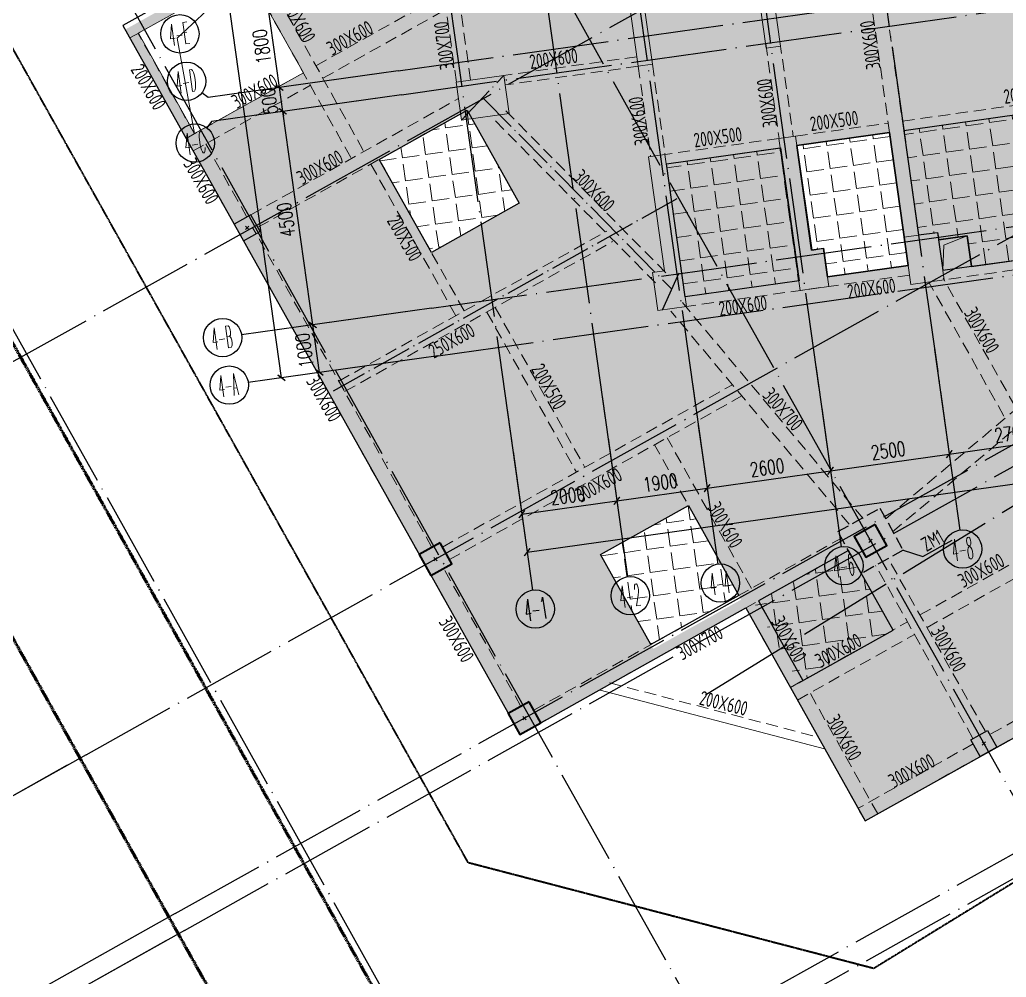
# Model space of a CAD drawing. Header units: millimetres. Extents: x 1089227 to 13101469, y 618865 to 10240562.
# Drawn here: x 2174173 to 2194745, y 4790405 to 4810379 of the extents above; entities that cross this region are included whole.
import ezdxf
from ezdxf.enums import TextEntityAlignment as Align

# ---------------------------------------------------------------- set-up
doc = ezdxf.new("R2010")
doc.units = ezdxf.units.MM
doc.header["$LTSCALE"] = 1000
doc.header["$PDMODE"] = 3
doc.header["$PDSIZE"] = 200
for name, pattern in [('A09-G-CTRL-用地红线+建筑退线_设计区$0$A02-G-MAIN-用地红线+退线_设计区$0$Redline1', [20, 10, -2, 2, -2, 2, -2]), ('A09-G-CTRL-用地红线+建筑退线_设计区$0$Controlline1', [12.8, 8, -1.6, 1.6, -1.6]), ('DASH', [0.35, 0.25, -0.1]), ('DOTE', [2.42, 2, -0.2, 0.02, -0.2]), ('GB_DASHDOT3', [1.0675, 0.84, -0.105, 0.0175, -0.105]), ('HIDDEN', [0.375, 0.25, -0.125])]:
    doc.linetypes.add(name, pattern=pattern)
doc.layers.get('0').update_dxf_attribs({"linetype": 'CONTINUOUS'})
doc.layers.get('Defpoints').update_dxf_attribs({"linetype": 'CONTINUOUS'})
for name, color, linetype, lineweight in [('A09-G-CTRL-用地红线+建筑退线_设计区$0$Z-REDL(用地红线)', 10, 'CONTINUOUS', 60), ('A09-G-CTRL-用地红线+建筑退线_设计区$0$Z-REDL-CTRL(建筑控制线)', 40, 'CONTINUOUS', 35), ('S-BEAM-DASH', 4, 'HIDDEN', 0), ('S-COLU', 30, 'CONTINUOUS', 0), ('S-HOLE', 11, 'CONTINUOUS', 0), ('S-SLAB-HATCH', 73, 'CONTINUOUS', 0), ('S-WALL', 31, 'CONTINUOUS', 0)]:
    doc.layers.add(name, color=color, linetype=linetype, lineweight=lineweight)
for name, color, linetype in [('AXIS', 3, 'CONTINUOUS'), ('AXIS_TEXT', 7, 'CONTINUOUS'), ('C-H', 8, 'CONTINUOUS'), ('DOTE', 1, 'DOTE'), ('S-BEAM-TEXT-DD', 7, 'CONTINUOUS'), ('S-COLU-BEAM', 240, 'CONTINUOUS'), ('S-GRID-DE', 11, 'GB_DASHDOT3'), ('THIN', 7, 'CONTINUOUS'), ('单形心', 4, 'CONTINUOUS'), ('辅助', 7, 'CONTINUOUS'), ('降板范围', 7, 'CONTINUOUS')]:
    doc.layers.add(name, color=color, linetype=linetype)
doc.styles.add('_TCH_AXIS', font='COMPLEX', dxfattribs={"bigfont": 'AllInOneBig.shx'})
doc.styles.add('_TCH_DIM_T3', font='SIMPLEX', dxfattribs={"width": 0.705882, "bigfont": 'AllInOneBig.shx'})
doc.styles.add('COMPLEX', font='COMPLEX', dxfattribs={"bigfont": 'AllInOneBig.shx'})
doc.styles.add('TSSD_Rein', font='tssdeng.shx', dxfattribs={"width": 0.7, "bigfont": 'hztxt.shx'})
doc.dimstyles.new('_TCH_ARCH&&150', dxfattribs={"dimtxt": 446.25, "dimasz": 150, "dimexe": 375, "dimexo": 450, "dimgap": 189.375, "dimtad": 1, "dimdec": 0, "dimzin": 0, "dimdsep": 46, "dimtxsty": '_TCH_DIM_T3', "dimblk": 'ARCHTICK', "dimcen": 0.09, "dimclrt": 7, "dimazin": 2, "dimtfac": 1, "dimtdec": 0, "dimtix": 1, "dimtmove": 2, "dimatfit": 3, "dimfxl": 0, "dimtolj": 1, "dimtzin": 0, "dimarcsym": 0})
doc.dimstyles.new('_TCH_ARCH-100', dxfattribs={"dimscale": 100, "dimtxt": 2.975, "dimasz": 1, "dimexe": 2.5, "dimexo": 3, "dimgap": 1, "dimtad": 1, "dimdec": 0, "dimzin": 0, "dimdsep": 46, "dimtxsty": '_TCH_DIM_T3', "dimblk": 'ARCHTICK', "dimcen": 0.09, "dimclrt": 7, "dimazin": 2, "dimtfac": 1, "dimtdec": 0, "dimtix": 1, "dimtmove": 2, "dimatfit": 3, "dimfxl": 0, "dimtolj": 1, "dimtzin": 0, "dimarcsym": 0})
pattern_1 = [(8.0000004, (-7272583.1, -5076572.44), (-68.04869, 484.191572), [355.6, -133.35]), (98.0000004, (-7272583.1, -5076572.44), (-484.191572, -68.04869), [355.6, -133.35])]
pattern_2 = [(8.0000004, (-7272583.1, -5076572.44), (-68.04869, 484.191572), [355.6, -133.35]), (98.0000004, (-7272583.1, -5076572.44), (-484.191572, -68.04869), [355.6, -133.35])]

# ---------------------------------------------------------------- blocks, each defined once
blk = doc.blocks.new('0323最综用地红线')
at = {"layer": 'A09-G-CTRL-用地红线+建筑退线_设计区$0$Z-REDL(用地红线)', "color": 1, "linetype": 'A09-G-CTRL-用地红线+建筑退线_设计区$0$A02-G-MAIN-用地红线+退线_设计区$0$Redline1', "ltscale": 0.0005}
for points in [[(8138696, 3502107), (8115930, 3542824), (8115518, 3543566), (8115083, 3544303), (8114192, 3545772), (8113134, 3547397), (8112184, 3548757), (8111024, 3550345), (8109764, 3551947), (8108980, 3552895), (8108279, 3553719), (8107449, 3554647), (8106876, 3555285), (8107102, 3555445), (8142901, 3580643), (8156927, 3591183), (8157094, 3591770), (8196348, 3620115), (8200699, 3623266), (8228263, 3643169)], [(8140691, 3504687), (8118551, 3544286), (8118121, 3545058), (8117658, 3545843), (8116732, 3547370), (8115621, 3549075), (8114626, 3550500), (8113415, 3552157), (8112100, 3553830), (8111334, 3554756), (8144666, 3578217), (8159537, 3589391), (8159695, 3589947), (8198106, 3617684), (8202457, 3620835), (8229924, 3640668)]]:
    blk.add_lwpolyline(points, dxfattribs=at)
at = {"layer": 'A09-G-CTRL-用地红线+建筑退线_设计区$0$Z-REDL-CTRL(建筑控制线)', "linetype": 'A09-G-CTRL-用地红线+建筑退线_设计区$0$Controlline1', "ltscale": 0.0005, "flags": 128}
blk.add_lwpolyline([(8299567, 3686108), (8326626, 3675265), (8336400, 3687495), (8338983, 3690878), (8341712, 3688883), (8341724, 3688834), (8348492, 3681996), (8336495, 3657264), (8335815, 3655857), (8334921, 3653765), (8334408, 3652495), (8333554, 3650188), (8332762, 3647815), (8332296, 3646270), (8331866, 3644682), (8331460, 3643007), (8331063, 3641145), (8330737, 3639422), (8330293, 3636480), (8330017, 3634043), (8329761, 3630317), (8329732, 3627942), (8329763, 3625708), (8329928, 3622644), (8330113, 3620704), (8330325, 3618642), (8330653, 3615645), (8331572, 3606971), (8333151, 3600656), (8334420, 3595620), (8335099, 3592902), (8332162, 3588340), (8329462, 3587873), (8325135, 3587049), (8322510, 3586515), (8319525, 3585891), (8317926, 3585544), (8316578, 3585249), (8315535, 3585011), (8313300, 3584499), (8310791, 3583894), (8309251, 3583537), (8305740, 3582637), (8303918, 3582156), (8302104, 3581668), (8299703, 3581012), (8297227, 3580315), (8295056, 3579682), (8292998, 3579074), (8290643, 3578358), (8288572, 3577710), (8287591, 3577398), (8286161, 3576940), (8284503, 3576401), (8282624, 3575767), (8281086, 3575247), (8278146, 3574222), (8273894, 3572680), (8272471, 3572149), (8271089, 3571640), (8267888, 3570407), (8264331, 3569000), (8260702, 3567515), (8258549, 3566609), (8254947, 3565066), (8252185, 3563832), (8250834, 3563232), (8249176, 3562470), (8247994, 3561930), (8245505, 3560754), (8242980, 3559544), (8239801, 3558013), (8237959, 3557076), (8235838, 3555996), (8233384, 3554698), (8228450, 3552051), (8226178, 3550787), (8222141, 3548504), (8215629, 3544667), (8213710, 3543497), (8193657, 3531175), (8180322, 3522990), (8166408, 3514440), (8156991, 3508658), (8151138, 3505062), (8142685, 3507267), (8121171, 3545747), (8120724, 3546549), (8120233, 3547383), (8119272, 3548967), (8118108, 3550752), (8117067, 3552244), (8115806, 3553970), (8115672, 3554140), (8146431, 3575790), (8162146, 3587599), (8162295, 3588125), (8199863, 3615253), (8204215, 3618404), (8231584, 3638167), (8260590, 3655826), (8295376, 3680010)], close=True, dxfattribs=at)
blk = doc.blocks.new('_AXISO')
blk.add_circle((0, 0), 0.5)
at = {"layer": 'AXIS_TEXT', "style": 'COMPLEX', "width": 1.041667}
blk.add_attdef('A', text='', height=0.56, dxfattribs=at).set_placement((-0.25, -0.28), (0.25, -0.28), align=Align.FIT)
blk = doc.blocks.new('_ArchTick')
at = {"color": 0, "linetype": 'ByBlock', "const_width": 0.3}
blk.add_lwpolyline([(-0.71, -0.71), (0.71, 0.71)], dxfattribs=at)
blk = doc.blocks.new('*D28')
at = {"layer": 'AXIS', "color": 0, "lineweight": -2, "transparency": 16777216}
for p, q in [((0, -2314), (0, -5564)), ((31150, -2314), (31150, -5564)), ((0, -5314), (31150, -5314))]:
    blk.add_line(p, q, dxfattribs=at)
at = {"layer": 'Defpoints', "color": 0, "transparency": 16777216}
for p in [(0, -2014), (31150, -2014), (31150, -5314)]:
    blk.add_point(p, dxfattribs=at)
at = {"layer": 'AXIS', "color": 0, "linetype": 'ByBlock', "lineweight": -2, "transparency": 16777216, "xscale": 100, "yscale": 100, "zscale": 100, "rotation": 180}
blk.add_blockref('_ArchTick', (0, -5314), dxfattribs=at)
at = {"layer": 'AXIS', "color": 0, "linetype": 'ByBlock', "lineweight": -2, "transparency": 16777216, "xscale": 100, "yscale": 100, "zscale": 100}
blk.add_blockref('_ArchTick', (31150, -5314), dxfattribs=at)
at = {"layer": 'AXIS', "color": 7, "transparency": 16777216, "insert": (15575, -5065), "char_height": 297.5, "attachment_point": 5, "style": '_TCH_DIM_T3'}
blk.add_mtext('\\A1;31150', dxfattribs=at)
blk = doc.blocks.new('*D29')
at = {"layer": 'AXIS', "color": 0, "lineweight": -2, "transparency": 16777216}
for p, q in [((0, -2314), (0, -4764)), ((2000, -2314), (2000, -4764)), ((0, -4514), (2000, -4514))]:
    blk.add_line(p, q, dxfattribs=at)
at = {"layer": 'Defpoints', "color": 0, "transparency": 16777216}
for p in [(0, -2014), (2000, -2014), (2000, -4514)]:
    blk.add_point(p, dxfattribs=at)
at = {"layer": 'AXIS', "color": 0, "linetype": 'ByBlock', "lineweight": -2, "transparency": 16777216, "xscale": 100, "yscale": 100, "zscale": 100, "rotation": 180}
blk.add_blockref('_ArchTick', (0, -4514), dxfattribs=at)
at = {"layer": 'AXIS', "color": 0, "linetype": 'ByBlock', "lineweight": -2, "transparency": 16777216, "xscale": 100, "yscale": 100, "zscale": 100}
blk.add_blockref('_ArchTick', (2000, -4514), dxfattribs=at)
at = {"layer": 'AXIS', "color": 7, "transparency": 16777216, "insert": (1000, -4265), "char_height": 297.5, "attachment_point": 5, "style": '_TCH_DIM_T3'}
blk.add_mtext('\\A1;2000', dxfattribs=at)
blk = doc.blocks.new('*D30')
at = {"layer": 'AXIS', "color": 0, "lineweight": -2, "transparency": 16777216}
for p, q in [((2000, -2314), (2000, -4764)), ((3900, -2314), (3900, -4764)), ((2000, -4514), (3900, -4514))]:
    blk.add_line(p, q, dxfattribs=at)
at = {"layer": 'Defpoints', "color": 0, "transparency": 16777216}
for p in [(2000, -2014), (3900, -2014), (3900, -4514)]:
    blk.add_point(p, dxfattribs=at)
at = {"layer": 'AXIS', "color": 0, "linetype": 'ByBlock', "lineweight": -2, "transparency": 16777216, "xscale": 100, "yscale": 100, "zscale": 100, "rotation": 180}
blk.add_blockref('_ArchTick', (2000, -4514), dxfattribs=at)
at = {"layer": 'AXIS', "color": 0, "linetype": 'ByBlock', "lineweight": -2, "transparency": 16777216, "xscale": 100, "yscale": 100, "zscale": 100}
blk.add_blockref('_ArchTick', (3900, -4514), dxfattribs=at)
at = {"layer": 'AXIS', "color": 7, "transparency": 16777216, "insert": (2950, -4265), "char_height": 297.5, "attachment_point": 5, "style": '_TCH_DIM_T3'}
blk.add_mtext('\\A1;1900', dxfattribs=at)
blk = doc.blocks.new('*D31')
at = {"layer": 'AXIS', "color": 0, "lineweight": -2, "transparency": 16777216}
for p, q in [((3900, -2314), (3900, -4764)), ((6500, -2314), (6500, -4764)), ((3900, -4514), (6500, -4514))]:
    blk.add_line(p, q, dxfattribs=at)
at = {"layer": 'Defpoints', "color": 0, "transparency": 16777216}
for p in [(3900, -2014), (6500, -2014), (6500, -4514)]:
    blk.add_point(p, dxfattribs=at)
at = {"layer": 'AXIS', "color": 0, "linetype": 'ByBlock', "lineweight": -2, "transparency": 16777216, "xscale": 100, "yscale": 100, "zscale": 100, "rotation": 180}
blk.add_blockref('_ArchTick', (3900, -4514), dxfattribs=at)
at = {"layer": 'AXIS', "color": 0, "linetype": 'ByBlock', "lineweight": -2, "transparency": 16777216, "xscale": 100, "yscale": 100, "zscale": 100}
blk.add_blockref('_ArchTick', (6500, -4514), dxfattribs=at)
at = {"layer": 'AXIS', "color": 7, "transparency": 16777216, "insert": (5200, -4265), "char_height": 297.5, "attachment_point": 5, "style": '_TCH_DIM_T3'}
blk.add_mtext('\\A1;2600', dxfattribs=at)
blk = doc.blocks.new('*D32')
at = {"layer": 'AXIS', "color": 0, "lineweight": -2, "transparency": 16777216}
for p, q in [((6500, -2314), (6500, -4764)), ((9000, -2314), (9000, -4764)), ((6500, -4514), (9000, -4514))]:
    blk.add_line(p, q, dxfattribs=at)
at = {"layer": 'Defpoints', "color": 0, "transparency": 16777216}
for p in [(6500, -2014), (9000, -2014), (9000, -4514)]:
    blk.add_point(p, dxfattribs=at)
at = {"layer": 'AXIS', "color": 0, "linetype": 'ByBlock', "lineweight": -2, "transparency": 16777216, "xscale": 100, "yscale": 100, "zscale": 100, "rotation": 180}
blk.add_blockref('_ArchTick', (6500, -4514), dxfattribs=at)
at = {"layer": 'AXIS', "color": 0, "linetype": 'ByBlock', "lineweight": -2, "transparency": 16777216, "xscale": 100, "yscale": 100, "zscale": 100}
blk.add_blockref('_ArchTick', (9000, -4514), dxfattribs=at)
at = {"layer": 'AXIS', "color": 7, "transparency": 16777216, "insert": (7750, -4265), "char_height": 297.5, "attachment_point": 5, "style": '_TCH_DIM_T3'}
blk.add_mtext('\\A1;2500', dxfattribs=at)
blk = doc.blocks.new('*D33')
at = {"layer": 'AXIS', "color": 0, "lineweight": -2, "transparency": 16777216}
for p, q in [((9000, -2314), (9000, -4764)), ((11700, -2314), (11700, -4764)), ((9000, -4514), (11700, -4514))]:
    blk.add_line(p, q, dxfattribs=at)
at = {"layer": 'Defpoints', "color": 0, "transparency": 16777216}
for p in [(9000, -2014), (11700, -2014), (11700, -4514)]:
    blk.add_point(p, dxfattribs=at)
at = {"layer": 'AXIS', "color": 0, "linetype": 'ByBlock', "lineweight": -2, "transparency": 16777216, "xscale": 100, "yscale": 100, "zscale": 100, "rotation": 180}
blk.add_blockref('_ArchTick', (9000, -4514), dxfattribs=at)
at = {"layer": 'AXIS', "color": 0, "linetype": 'ByBlock', "lineweight": -2, "transparency": 16777216, "xscale": 100, "yscale": 100, "zscale": 100}
blk.add_blockref('_ArchTick', (11700, -4514), dxfattribs=at)
at = {"layer": 'AXIS', "color": 7, "transparency": 16777216, "insert": (10350, -4265), "char_height": 297.5, "attachment_point": 5, "style": '_TCH_DIM_T3'}
blk.add_mtext('\\A1;2700', dxfattribs=at)
blk = doc.blocks.new('*D45')
at = {"layer": 'AXIS', "color": 0, "lineweight": -2, "transparency": 16777216}
for p, q in [((-1568, 35500), (-4818, 35500)), ((-4568, -1000), (-4568, 35500)), ((-1568, -1000), (-4818, -1000))]:
    blk.add_line(p, q, dxfattribs=at)
at = {"layer": 'Defpoints', "color": 0, "transparency": 16777216}
for p in [(-4568, 35500), (-1268, 35500), (-1268, -1000)]:
    blk.add_point(p, dxfattribs=at)
at = {"layer": 'AXIS', "color": 0, "linetype": 'ByBlock', "lineweight": -2, "transparency": 16777216, "xscale": 100, "yscale": 100, "zscale": 100}
for p, rotation in [((-4568, 35500), 90), ((-4568, -1000), 270)]:
    blk.add_blockref('_ArchTick', p, dxfattribs=dict(at, rotation=rotation))
at = {"layer": 'AXIS', "color": 7, "transparency": 16777216, "insert": (-4817, 17250), "char_height": 297.5, "attachment_point": 5, "rotation": 90, "style": '_TCH_DIM_T3'}
blk.add_mtext('\\A1;36500', dxfattribs=at)
blk = doc.blocks.new('*D46')
at = {"layer": 'AXIS', "color": 0, "lineweight": -2, "transparency": 16777216}
for p, q in [((-1568, 0), (-4018, 0)), ((-3768, -1000), (-3768, 0)), ((-1568, -1000), (-4018, -1000))]:
    blk.add_line(p, q, dxfattribs=at)
at = {"layer": 'Defpoints', "color": 0, "transparency": 16777216}
for p in [(-3768, 0), (-1268, 0), (-1268, -1000)]:
    blk.add_point(p, dxfattribs=at)
at = {"layer": 'AXIS', "color": 0, "linetype": 'ByBlock', "lineweight": -2, "transparency": 16777216, "xscale": 100, "yscale": 100, "zscale": 100}
for p, rotation in [((-3768, 0), 90), ((-3768, -1000), 270)]:
    blk.add_blockref('_ArchTick', p, dxfattribs=dict(at, rotation=rotation))
at = {"layer": 'AXIS', "color": 7, "transparency": 16777216, "insert": (-4017, -500), "char_height": 297.5, "attachment_point": 5, "rotation": 90, "style": '_TCH_DIM_T3'}
blk.add_mtext('\\A1;1000', dxfattribs=at)
blk = doc.blocks.new('*D47')
at = {"layer": 'AXIS', "color": 0, "lineweight": -2, "transparency": 16777216}
for p, q in [((-1568, 4500), (-4018, 4500)), ((-3768, 0), (-3768, 4500)), ((-1568, 0), (-4018, 0))]:
    blk.add_line(p, q, dxfattribs=at)
at = {"layer": 'Defpoints', "color": 0, "transparency": 16777216}
for p in [(-3768, 4500), (-1268, 4500), (-1268, 0)]:
    blk.add_point(p, dxfattribs=at)
at = {"layer": 'AXIS', "color": 0, "linetype": 'ByBlock', "lineweight": -2, "transparency": 16777216, "xscale": 100, "yscale": 100, "zscale": 100}
for p, rotation in [((-3768, 4500), 90), ((-3768, 0), 270)]:
    blk.add_blockref('_ArchTick', p, dxfattribs=dict(at, rotation=rotation))
at = {"layer": 'AXIS', "color": 7, "transparency": 16777216, "insert": (-4017, 2250), "char_height": 297.5, "attachment_point": 5, "rotation": 90, "style": '_TCH_DIM_T3'}
blk.add_mtext('\\A1;4500', dxfattribs=at)
blk = doc.blocks.new('*D48')
at = {"layer": 'AXIS', "color": 0, "lineweight": -2, "transparency": 16777216}
for p, q in [((-1568, 5000), (-4018, 5000)), ((-3768, 5000), (-3768, 5100)), ((-3768, 4500), (-3768, 5000)), ((-1568, 4500), (-4018, 4500)), ((-3768, 4500), (-3768, 4400))]:
    blk.add_line(p, q, dxfattribs=at)
at = {"layer": 'Defpoints', "color": 0, "transparency": 16777216}
for p in [(-3768, 5000), (-1268, 5000), (-1268, 4500)]:
    blk.add_point(p, dxfattribs=at)
at = {"layer": 'AXIS', "color": 0, "linetype": 'ByBlock', "lineweight": -2, "transparency": 16777216, "xscale": 100, "yscale": 100, "zscale": 100}
for p, rotation in [((-3768, 5000), 270), ((-3768, 4500), 90)]:
    blk.add_blockref('_ArchTick', p, dxfattribs=dict(at, rotation=rotation))
at = {"layer": 'AXIS', "color": 7, "transparency": 16777216, "insert": (-4017, 4750), "char_height": 297.5, "attachment_point": 5, "rotation": 90, "style": '_TCH_DIM_T3'}
blk.add_mtext('\\A1;500', dxfattribs=at)
blk = doc.blocks.new('*D49')
at = {"layer": 'AXIS', "color": 0, "lineweight": -2, "transparency": 16777216}
for p, q in [((-1568, 6800), (-4018, 6800)), ((-3768, 5000), (-3768, 6800)), ((-1568, 5000), (-4018, 5000))]:
    blk.add_line(p, q, dxfattribs=at)
at = {"layer": 'Defpoints', "color": 0, "transparency": 16777216}
for p in [(-3768, 6800), (-1268, 6800), (-1268, 5000)]:
    blk.add_point(p, dxfattribs=at)
at = {"layer": 'AXIS', "color": 0, "linetype": 'ByBlock', "lineweight": -2, "transparency": 16777216, "xscale": 100, "yscale": 100, "zscale": 100}
for p, rotation in [((-3768, 6800), 90), ((-3768, 5000), 270)]:
    blk.add_blockref('_ArchTick', p, dxfattribs=dict(at, rotation=rotation))
at = {"layer": 'AXIS', "color": 7, "transparency": 16777216, "insert": (-4017, 5900), "char_height": 297.5, "attachment_point": 5, "rotation": 90, "style": '_TCH_DIM_T3'}
blk.add_mtext('\\A1;1800', dxfattribs=at)
blk = doc.blocks.new('*D429')
at = {"layer": 'AXIS', "color": 0, "lineweight": -2, "transparency": 16777216}
for p, q in [((-199206, -34049), (-202413, -35844)), ((-202086, -35661), (-198642, -41812)), ((-195762, -40200), (-198969, -41995))]:
    blk.add_line(p, q, dxfattribs=at)
at = {"layer": 'Defpoints', "color": 0, "transparency": 16777216}
for p in [(-198814, -33829), (-195370, -39980), (-198642, -41812)]:
    blk.add_point(p, dxfattribs=at)
at = {"layer": 'AXIS', "color": 0, "lineweight": -2, "transparency": 16777216, "xscale": 150, "yscale": 150, "zscale": 150}
for p, rotation in [((-202086, -35661), 119.244727832259), ((-198642, -41812), 299.244727832259)]:
    blk.add_blockref('_ArchTick', p, dxfattribs=dict(at, rotation=rotation))
at = {"layer": 'AXIS', "color": 7, "transparency": 16777216, "insert": (-200004, -38535), "char_height": 446.2, "attachment_point": 5, "rotation": 299.2447, "style": '_TCH_DIM_T3'}
blk.add_mtext('\\A1;7050', dxfattribs=at)
blk = doc.blocks.new('*D430')
at = {"layer": 'AXIS', "color": 0, "lineweight": -2, "transparency": 16777216}
for p, q in [((-199402, -33700), (-202608, -35495)), ((-199206, -34049), (-202413, -35844)), ((-202281, -35312), (-202354, -35181)), ((-202281, -35312), (-202086, -35661)), ((-202086, -35661), (-202012, -35792))]:
    blk.add_line(p, q, dxfattribs=at)
at = {"layer": 'Defpoints', "color": 0, "transparency": 16777216}
for p in [(-199009, -33480), (-198814, -33829), (-202086, -35661)]:
    blk.add_point(p, dxfattribs=at)
at = {"layer": 'AXIS', "color": 0, "lineweight": -2, "transparency": 16777216, "xscale": 150, "yscale": 150, "zscale": 150}
for p, rotation in [((-202281, -35312), 299.2447278322232), ((-202086, -35661), 119.2447278322232)]:
    blk.add_blockref('_ArchTick', p, dxfattribs=dict(at, rotation=rotation))
at = {"layer": 'AXIS', "color": 7, "transparency": 16777216, "insert": (-201824, -35285), "char_height": 446.2, "attachment_point": 5, "rotation": 299.2447, "style": '_TCH_DIM_T3'}
blk.add_mtext('\\A1;400', dxfattribs=at)
blk = doc.blocks.new('*D431')
at = {"layer": 'AXIS', "color": 0, "lineweight": -2, "transparency": 16777216}
for p, q in [((-201258, -30384), (-204465, -32179)), ((-204138, -31996), (-202281, -35312)), ((-199402, -33700), (-202608, -35495))]:
    blk.add_line(p, q, dxfattribs=at)
at = {"layer": 'Defpoints', "color": 0, "transparency": 16777216}
for p in [(-200866, -30164), (-199009, -33480), (-202281, -35312)]:
    blk.add_point(p, dxfattribs=at)
at = {"layer": 'AXIS', "color": 0, "lineweight": -2, "transparency": 16777216, "xscale": 150, "yscale": 150, "zscale": 150}
for p, rotation in [((-204138, -31996), 119.2447278322526), ((-202281, -35312), 299.2447278322526)]:
    blk.add_blockref('_ArchTick', p, dxfattribs=dict(at, rotation=rotation))
at = {"layer": 'AXIS', "color": 7, "transparency": 16777216, "insert": (-202850, -33452), "char_height": 446.2, "attachment_point": 5, "rotation": 299.2447, "style": '_TCH_DIM_T3'}
blk.add_mtext('\\A1;3800', dxfattribs=at)
blk = doc.blocks.new('*D432')
at = {"layer": 'AXIS', "color": 0, "lineweight": -2, "transparency": 16777216}
for p, q in [((-205118, -23491), (-208324, -25286)), ((-207997, -25103), (-204138, -31996)), ((-201258, -30384), (-204465, -32179))]:
    blk.add_line(p, q, dxfattribs=at)
at = {"layer": 'Defpoints', "color": 0, "transparency": 16777216}
for p in [(-204725, -23271), (-200866, -30164), (-204138, -31996)]:
    blk.add_point(p, dxfattribs=at)
at = {"layer": 'AXIS', "color": 0, "lineweight": -2, "transparency": 16777216, "xscale": 150, "yscale": 150, "zscale": 150}
for p, rotation in [((-207997, -25103), 119.2447278322578), ((-204138, -31996), 299.2447278322579)]:
    blk.add_blockref('_ArchTick', p, dxfattribs=dict(at, rotation=rotation))
at = {"layer": 'AXIS', "color": 7, "transparency": 16777216, "insert": (-205707, -28348), "char_height": 446.2, "attachment_point": 5, "rotation": 299.2447, "style": '_TCH_DIM_T3'}
blk.add_mtext('\\A1;7900', dxfattribs=at)
blk = doc.blocks.new('QZ-TL-0808')
at = {"layer": 'C-H'}
for points in [[(-146749, -111192), (-147146, -108369), (-146304, -108251), (-146263, -108548), (-146807, -108625), (-146452, -111150)], [(-153499, -109868), (-153583, -109274), (-149523, -108703), (-149126, -111526), (-149423, -111567), (-149778, -109042), (-153244, -109529), (-153202, -109826)], [(-153214, -111898), (-152224, -111759), (-152112, -112551), (-153103, -112690)], [(-146040, -116242), (-146485, -113073), (-146138, -113024), (-145804, -115401), (-145557, -115366), (-145446, -116159)], [(-149011, -116660), (-149122, -115867), (-148874, -115833), (-149208, -113456), (-148862, -113407), (-148416, -116576)], [(-143873, -115130), (-143180, -115032), (-143041, -116023), (-143734, -116120)]]:
    blk.add_hatch(color=256, dxfattribs=at).paths.add_polyline_path(points)
at = {"layer": 'S-WALL'}
for points in [[(-146749, -111192), (-147146, -108369), (-146304, -108251), (-146263, -108548), (-146807, -108625), (-146452, -111150), (-146749, -111192)], [(-153499, -109868), (-153583, -109274), (-149523, -108703), (-149126, -111526), (-149423, -111567), (-149778, -109042), (-153244, -109529), (-153202, -109826), (-153499, -109868)], [(-146040, -116242), (-146485, -113073), (-146138, -113024), (-145804, -115401), (-145557, -115366), (-145446, -116159), (-146040, -116242)], [(-149011, -116660), (-149122, -115867), (-148874, -115833), (-149208, -113456), (-148862, -113407), (-148416, -116576), (-149011, -116660)]]:
    blk.add_lwpolyline(points, dxfattribs=at)
for points in [[(-153214, -111898), (-152224, -111759), (-152112, -112551), (-153103, -112690)], [(-143873, -115130), (-143180, -115032), (-143041, -116023), (-143734, -116120)]]:
    blk.add_lwpolyline(points, close=True, dxfattribs=at)
blk = doc.blocks.new('BANWANG_XINGXIN')
at = {"color": 0}
for points in [[(0.71, 0.71), (-0.71, -0.71)], [(-0.71, 0.71), (0.71, -0.71)]]:
    blk.add_lwpolyline(points, dxfattribs=at)
blk = doc.blocks.new('1F柱网-0808')
at = {"layer": 'S-COLU', "lineweight": 35}
for points in [[(400, 27329), (-36, 27084), (208, 26648), (644, 26892)], [(-8671, 26949), (-9107, 26705), (-8863, 26268), (-8427, 26513)], [(-6814, 23633), (-7251, 23389), (-7006, 22953), (-6570, 23197)]]:
    blk.add_lwpolyline(points, close=True, dxfattribs=at)
at = {"layer": 'S-COLU-BEAM'}
for points in [[(-12618, 33793), (-12967, 33598), (-12771, 33249), (-12422, 33444)], [(2396, 22842), (2745, 23037), (2941, 22688), (2592, 22493)]]:
    blk.add_lwpolyline(points, close=True, dxfattribs=at)
blk.add_blockref('QZ-TL-0808', (144880, 148457))
at = {"layer": '单形心', "xscale": 50, "yscale": 50, "zscale": 50}
for p in [(-12694, 33521), (304, 26988), (-8767, 26609), (-6910, 23293), (2668, 22765)]:
    blk.add_blockref('BANWANG_XINGXIN', p, dxfattribs=at)
blk = doc.blocks.new('2FJGBZ')
at = {"layer": 'C-H'}
h = blk.add_hatch(color=256, dxfattribs=at)
h.dxf.hatch_style = 1
h.paths.add_polyline_path([(-12965, 33598), (-12617, 33792), (-12420, 33445), (-12770, 33249)])
h = blk.add_hatch(color=256, dxfattribs=at)
h.dxf.hatch_style = 1
h.paths.add_polyline_path([(-35, 27086), (400, 27328), (647, 26893), (208, 26648)])
h = blk.add_hatch(color=256, dxfattribs=at)
h.dxf.hatch_style = 1
h.paths.add_polyline_path([(-9106, 26706), (-8670, 26948), (-8424, 26513), (-8863, 26268)])
h = blk.add_hatch(color=256, dxfattribs=at)
h.dxf.hatch_style = 1
h.paths.add_polyline_path([(-7251, 23389), (-6816, 23632), (-6569, 23197), (-7008, 22952)])
h = blk.add_hatch(color=256, dxfattribs=at)
h.dxf.hatch_style = 1
h.paths.add_polyline_path([(2399, 22844), (2747, 23039), (2943, 22689), (2593, 22494)])
at = {"layer": 'S-SLAB-HATCH'}
h = blk.add_hatch(dxfattribs=at)
h.set_pattern_fill('松散材料', color=256, scale=200, angle=8)
h.set_pattern_definition([(8.0000004, (-5457252.86, 1932872.46), (133.485347, 397.445483), [0, -375])])
h.paths.add_polyline_path([(-9941, 34947), (-8108, 35973), (-7021, 34031), (-8854, 33005)], flags=16)
h.paths.add_polyline_path([(-5324, 26702), (-3492, 27727), (-2393, 25764), (-4225, 24738)], flags=16)
h.paths.add_polyline_path([(-593, 32496), (-676, 33091), (-924, 33056), (-1230, 35235), (701, 35506), (1091, 32733)], flags=16)
h.paths.add_polyline_path([(9248, 37919), (14299, 38629), (14772, 35262), (9722, 34554)], flags=16)
h.paths.add_polyline_path([(-685, 57224), (-2616, 56953), (-2950, 59330), (-1019, 59601)], flags=17)
h.paths.add_polyline_path([(-1646, 64057), (-2933, 63876), (-3114, 65163), (-1827, 65344)], flags=16)
h.paths.add_polyline_path([(-24126, 53937), (-21332, 55501), (-20160, 53408), (-22952, 51844)], flags=16)
edge = h.paths.add_edge_path()
edge.add_line((8274, 69995), (8191, 70590))
edge.add_line((8191, 70590), (3804, 69973))
edge.add_line((3804, 69973), (2121, 81951))
edge.add_line((2121, 81951), (-4347, 81042))
edge.add_line((-4347, 81042), (-6158, 83583))
edge.add_line((-6158, 83583), (-29732, 67073))
edge.add_line((-29732, 67073), (-29727, 67065))
edge.add_arc((-27730, 64687), 3105, 130.0192, 209.2114)
edge.add_line((-30440, 63171), (-28906, 60430))
edge.add_line((-28906, 60430), (-28209, 60820))
edge.add_line((-28209, 60820), (-23030, 51571))
edge.add_line((-23030, 51571), (-21720, 52305))
edge.add_line((-21720, 52305), (-19375, 48117))
edge.add_line((-19375, 48117), (-20683, 47384))
edge.add_line((-20683, 47384), (-16580, 40054))
edge.add_line((-16580, 40054), (-15271, 40787))
edge.add_line((-15271, 40787), (-13928, 38388))
edge.add_line((-13928, 38388), (-15237, 37655))
edge.add_line((-15237, 37655), (-7004, 22953))
edge.add_line((-7004, 22953), (-2295, 25590))
edge.add_line((-2295, 25590), (192, 21150))
edge.add_line((192, 21150), (9708, 26465))
edge.add_line((9708, 26465), (9462, 26902))
edge.add_line((9462, 26902), (13922, 29398))
edge.add_line((13922, 29398), (14261, 29587))
edge.add_line((14261, 29587), (12238, 32884))
edge.add_line((12238, 32884), (12186, 33190))
edge.add_line((12186, 33190), (11986, 34618))
edge.add_line((11986, 34618), (14806, 35014))
edge.add_line((14806, 35014), (14841, 34766))
edge.add_line((14841, 34766), (15435, 34850))
edge.add_line((15435, 34850), (15296, 35840))
edge.add_line((15296, 35840), (15049, 35805))
edge.add_line((15049, 35805), (14786, 37687))
edge.add_line((14786, 37687), (14735, 37681))
edge.add_line((14735, 37681), (14054, 42533))
edge.add_line((14054, 42533), (15292, 42708))
edge.add_line((15292, 42708), (15390, 42014))
edge.add_line((15390, 42014), (15786, 42070))
edge.add_line((15786, 42070), (15647, 43059))
edge.add_line((15647, 43059), (14012, 42829))
edge.add_line((14012, 42829), (13886, 43721))
edge.add_line((13886, 43721), (13985, 43736))
edge.add_line((13985, 43736), (13889, 44429))
edge.add_line((13889, 44429), (5471, 43245))
edge.add_line((5471, 43245), (5422, 43593))
edge.add_line((5422, 43593), (2748, 43216))
edge.add_line((2748, 43216), (1399, 52821))
edge.add_line((1399, 52821), (1744, 52870))
edge.add_line((1744, 52870), (1737, 52919))
edge.add_line((1737, 52919), (2332, 53003))
edge.add_line((2332, 53003), (2338, 52953))
edge.add_line((2338, 52953), (3676, 53141))
edge.add_line((3676, 53141), (3627, 53490))
edge.add_line((3627, 53490), (2735, 53363))
edge.add_line((2735, 53363), (2179, 57324))
edge.add_line((2179, 57324), (-346, 56969))
edge.add_line((-346, 56969), (-388, 57266))
edge.add_line((-388, 57266), (-685, 57224))
edge.add_line((-685, 57224), (-1450, 62671))
edge.add_line((-1450, 62671), (-1154, 62713))
edge.add_line((-1154, 62713), (-1975, 68555))
edge.add_line((-1975, 68555), (8274, 69995))
h.paths.add_polyline_path([(-14963, 37579), (-12696, 38848), (-11523, 36754), (-13791, 35485)], flags=16)
h = blk.add_hatch(dxfattribs=at)
h.set_pattern_fill('ANGLE', color=256, scale=70, angle=8)
h.set_pattern_definition(pattern_2)
edge = h.paths.add_edge_path()
edge.add_line((2409, 32716), (6616, 33307))
edge.add_line((6616, 33307), (6547, 33804))
edge.add_line((6547, 33804), (6151, 33747))
edge.add_line((6151, 33747), (6107, 34044))
edge.add_line((6107, 34044), (6505, 34101))
edge.add_line((6505, 34101), (6199, 36277))
edge.add_line((6199, 36277), (1000, 35546))
edge.add_line((1000, 35546), (1304, 33370))
edge.add_line((1304, 33370), (1702, 33425))
edge.add_line((1702, 33425), (1726, 33268))
edge.add_line((1726, 33268), (2317, 33352))
edge.add_line((2317, 33352), (2320, 33352))
edge.add_line((2320, 33352), (2410, 32717))
h = blk.add_hatch(dxfattribs=at)
h.set_pattern_fill('ANGLE', color=256, scale=70, angle=8)
h.set_pattern_definition(pattern_2)
h.paths.add_polyline_path([(-9941, 34947), (-8108, 35973), (-7021, 34031), (-8854, 33005)])
h = blk.add_hatch(dxfattribs=at)
h.set_pattern_fill('ANGLE', color=256, scale=70, angle=8)
h.set_pattern_definition(pattern_2)
h.paths.add_polyline_path([(-593, 32496), (-676, 33091), (-924, 33056), (-1230, 35235), (701, 35506), (1091, 32733)])
h = blk.add_hatch(dxfattribs=at)
h.set_pattern_fill('ANGLE', color=256, scale=70, angle=8)
h.set_pattern_definition(pattern_2)
edge = h.paths.add_edge_path()
edge.add_line((-3562, 32078), (-3952, 34852))
edge.add_line((-3952, 34852), (-1575, 35186))
edge.add_line((-1575, 35186), (-1187, 32413))
edge.add_line((-1187, 32413), (-3564, 32079))
h = blk.add_hatch(dxfattribs=at)
h.set_pattern_fill('ANGLE', color=256, scale=70, angle=8)
h.set_pattern_definition(pattern_1)
h.paths.add_polyline_path([(-5324, 26702), (-3492, 27727), (-2442, 25852), (-4274, 24826)])
h = blk.add_hatch(dxfattribs=at)
h.set_pattern_fill('ANGLE', color=256, scale=70, angle=8)
h.set_pattern_definition(pattern_1)
edge = h.paths.add_edge_path()
edge.add_line((-1192, 24030), (773, 25130))
edge.add_line((773, 25130), (-155, 26787))
edge.add_line((-155, 26787), (-2120, 25688))
edge.add_line((-2120, 25688), (-1192, 24030))
at = {"layer": 'S-BEAM-DASH'}
for p, q in [((-13876, 41569), (-10260, 35112)), ((-14137, 41423), (-10522, 34965)), ((998, 35547), (351, 40152)), ((701, 35506), (54, 40110)), ((-15286, 37742), (-12842, 39110)), ((-15139, 37480), (-12696, 38848)), ((-8333, 36559), (-8618, 38589)), ((-8036, 36600), (-8321, 38630)), ((-11262, 36901), (-8591, 38396)), ((-11115, 36639), (-8513, 38096)), ((-7249, 23390), (-15237, 37655)), ((-13796, 35482), (-14969, 37576)), ((-1882, 37364), (-1604, 35384)), ((-1585, 37406), (-1307, 35425)), ((-4569, 37088), (-7343, 36698)), ((-4541, 36890), (-7315, 36500)), ((-4541, 36890), (-4278, 35008)), ((-4244, 36931), (-3981, 35050)), ((-13966, 35386), (-11523, 36754)), ((-13820, 35125), (-11377, 36493)), ((972, 35745), (6169, 36476)), ((-12617, 33792), (-8286, 36217)), ((-12471, 33530), (-8223, 35909)), ((-3964, 32582), (-7325, 35983)), ((-4178, 32371), (-7539, 35772)), ((-1258, 35432), (673, 35704)), ((-1605, 35384), (-3980, 35050)), ((-12701, 33744), (-13557, 35272)), ((-8345, 31687), (-10115, 34849)), ((-8170, 31785), (-9941, 34947)), ((-8842, 26853), (-12580, 33528)), ((-10785, 30321), (-5197, 33450)), ((-10662, 30103), (-5075, 33231)), ((6642, 33111), (1839, 32435)), ((1091, 32733), (-593, 32496)), ((1119, 32535), (-3535, 31880)), ((628, 27457), (6741, 32608)), ((3085, 29593), (1519, 32389)), ((3319, 29790), (1819, 32468)), ((761, 27177), (6743, 32216)), ((151, 27454), (-3630, 31974)), ((-7697, 31763), (-5829, 28425)), ((-7523, 31861), (-5654, 28523)), ((-140, 27335), (-3860, 31782)), ((-8622, 26861), (-2576, 30247)), ((-8475, 26599), (-2380, 30013)), ((-2179, 25998), (-3939, 29140)), ((-2441, 25852), (-4201, 28993)), ((1335, 25445), (4436, 27181)), ((-6715, 23460), (-301, 27049)), ((-6569, 23198), (-155, 26787)), ((1482, 25183), (4582, 26920)), ((2695, 23026), (672, 26622)), ((-6986, 23537), (-8598, 26416)), ((2439, 22869), (411, 26476)), ((-1105, 24079), (-2033, 25736)), ((192, 21150), (-2295, 25590)), ((7288, 25466), (2795, 22952)), ((-1366, 23932), (1073, 25298)), ((7434, 25204), (2942, 22690)), ((-1220, 23670), (1220, 25037)), ((-5136, 24027), (-785, 22895)), ((454, 21296), (-958, 23817)), ((2445, 22755), (45, 21411)), ((2592, 22493), (192, 21150))]:
    blk.add_line(p, q, dxfattribs=at)
at = {"layer": 'S-BEAM-DASH', "linetype": 'Continuous'}
for p, q in [((999, 35547), (6197, 36278)), ((-1230, 35234), (701, 35506)), ((1007, 33327), (701, 35506)), ((1304, 33369), (998, 35547)), ((-1577, 35186), (-3952, 34852)), ((6614, 33309), (1811, 32633)), ((-1186, 32413), (-3563, 32078)), ((-5334, 23872), (-656, 22654))]:
    blk.add_line(p, q, dxfattribs=at)
at = {"layer": 'S-GRID-DE'}
blk.add_line((-3733, 34126), (-10901, 30113), dxfattribs=at)
for points in [[(-8222, 35766), (-7343, 36698)], [(-7783, 36232), (-3839, 32242)], [(-4031, 31811), (-3647, 32673)]]:
    blk.add_lwpolyline(points, dxfattribs=at)
at = {"layer": 'S-HOLE'}
for points in [[(-14965, 37578), (-12696, 38848), (-11523, 36754), (-13791, 35485), (-14963, 37579)], [(-13792, 35484), (-14156, 37475), (-12696, 38848)], [(1815, 32633), (1830, 33157), (2300, 33349)]]:
    blk.add_lwpolyline(points, dxfattribs=at)
at = {"layer": 'THIN'}
blk.add_lwpolyline([(983, 26796), (1397, 26663), (2003, 27002)], dxfattribs=at)
at = {"layer": '降板范围'}
for points in [[(-13977, 38475), (-15286, 37742), (-7004, 22953), (-2295, 25590), (192, 21150), (9708, 26465), (9470, 26889), (13930, 29385), (14089, 29483), (14429, 29693), (14220, 30033), (14049, 29929), (12238, 32884), (12186, 33190), (11986, 34618), (14806, 35014), (14841, 34766), (15435, 34850), (15296, 35840), (15049, 35805), (14786, 37687), (14735, 37681), (14054, 42533)], [(2409, 32716), (6616, 33307), (6547, 33804), (6151, 33747), (6107, 34044), (6505, 34101), (6199, 36277), (1000, 35546), (1304, 33370), (1702, 33425), (1726, 33268), (2317, 33352), (2320, 33352), (2410, 32717)], [(-591, 32496), (1091, 32733), (700, 35506), (-1230, 35234), (-923, 33057), (-677, 33092), (-591, 32496)], [(-3562, 32078), (-3952, 34852), (-1575, 35186), (-1187, 32413), (-3564, 32079)], [(2409, 32717), (2320, 33352), (1722, 33268), (1811, 32633), (2409, 32717)], [(-1192, 24030), (773, 25130), (-155, 26787), (-2033, 25736), (-1105, 24079)]]:
    blk.add_lwpolyline(points, dxfattribs=at)
for points in [[(-9941, 34947), (-8108, 35973), (-7021, 34031), (-8854, 33005)], [(-593, 32496), (-676, 33091), (-924, 33056), (-1230, 35235), (701, 35506), (1091, 32733)], [(-5324, 26702), (-3492, 27727), (-2442, 25852), (-4274, 24826)]]:
    blk.add_lwpolyline(points, close=True, dxfattribs=at)
at = {"layer": '降板范围', "linetype": 'DASH'}
blk.add_lwpolyline([(-375, 27183), (499, 27669), (983, 26796), (111, 26308)], close=True, dxfattribs=at)
blk.add_blockref('1F柱网-0808', (0, 0))
blk = doc.blocks.new('ljm2')
at = {"layer": 'S-BEAM-TEXT-DD', "style": 'TSSD_Rein', "width": 0.7}
for s, rotation, p in [('300X600', 299.7953, (-142145, -39172)), ('300X600', 28.9246, (-141054, -40298)), ('300X700', 97.8817, (-138501, -40563)), ('300X600', 97.8817, (-129616, -40552)), ('200X600', 7.7452, (-136915, -40573)), ('200X600', 299.7953, (-145264, -40580)), ('300X600', 28.9246, (-143039, -41409)), ('300X600', 97.8817, (-131769, -41763)), ('200X500', 7.7452, (-127028, -41300)), ('300X600', 97.8817, (-134441, -42138)), ('200X500', 7.7452, (-131066, -41867)), ('200X500', 7.7452, (-133491, -42208)), ('300X600', 28.9246, (-141678, -42997)), ('300X600', 299.7953, (-144166, -42544)), ('300X600', 314.1635, (-136052, -42846)), ('200X500', 299.7953, (-139921, -43735)), ('200X600', 7.7452, (-130288, -45366)), ('200X600', 7.7452, (-132968, -45725)), ('300X600', 299.7953, (-127888, -45652)), ('250X600', 28.9246, (-138934, -46617)), ('200X500', 299.7953, (-136914, -46829)), ('300X600', 299.7953, (-141605, -47081)), ('300X700', 311.0993, (-132099, -47385)), ('300X600', 28.9246, (-135861, -49623)), ('300X600', 299.7953, (-133238, -49714)), ('ZM1', 29.551, (-128659, -50648)), ('300X600', 28.1974, (-127895, -51403)), ('300X600', 299.7953, (-138841, -52099)), ('300X600', 299.7953, (-131906, -52097)), ('300X700', 28.9246, (-133753, -52914)), ('300X600', 299.7953, (-128579, -52299)), ('300X600', 28.1974, (-130872, -53070)), ('200X600', 346.1122, (-133415, -53825)), ('300X600', 299.7953, (-130757, -54149)), ('300X600', 28.1974, (-129343, -55581))]:
    blk.add_text(s, height=300, rotation=rotation, dxfattribs=at).set_placement(p)
blk = doc.blocks.new('52+', base_point=(0, -1000))
at = {"layer": 'AXIS'}
for p, q in [((-5268, 5000), (-5385.2, 5117.2)), ((-1268, 5000), (-5268, 5000)), ((-5268, 4500), (-5385.2, 4382.8)), ((-1268, 4500), (-5268, 4500)), ((-1268, 0), (-5268, 0)), ((-1268, -1000), (-5268, -1000)), ((0, -4203.8), (0, -6114.2)), ((2000, -4203.8), (2000, -6114.2)), ((3900, -4203.8), (3900, -6114.2)), ((6500, -4203.8), (6500, -6114.2)), ((9000, -4203.8), (9000, -6114.2)), ((6500, -6114.2), (6500, -6114.2))]:
    blk.add_line(p, q, dxfattribs=at)
at = {"layer": 'DOTE', "color": 14}
for p, q in [((0, 40365.9), (0, -4203.8)), ((2000, 40365.9), (2000, -4203.8)), ((3900, 40365.9), (3900, -4203.8)), ((6500, 40365.9), (6500, -4203.8)), ((9000, 40365.9), (9000, -4203.8)), ((-1268, 5000), (32065.5, 5000)), ((-1268, 4500), (32065.5, 4500)), ((-1268, 0), (32065.5, 0)), ((-1268, -1000), (32065.5, -1000))]:
    blk.add_line(p, q, dxfattribs=at)
at = {"layer": 'AXIS'}
ref = blk.add_blockref('_AXISO', (-5668, 6400), dxfattribs=dict(at, xscale=800, yscale=800, zscale=800))
ref.add_attrib('A', '4-E', (-5894.3, 6173.7), dxfattribs={"color": 7, "height": 452.55, "style": '_TCH_AXIS', "width": 0.333333})
ref = blk.add_blockref('_AXISO', (-5668, 5400), dxfattribs=dict(at, xscale=800, yscale=800, zscale=800))
ref.add_attrib('A', '4-D', (-5894.3, 5173.7), dxfattribs={"color": 7, "height": 452.55, "style": '_TCH_AXIS', "width": 0.328125})
ref = blk.add_blockref('_AXISO', (-5668, 4100), dxfattribs=dict(at, xscale=800, yscale=800, zscale=800))
ref.add_attrib('A', '4-C', (-5894.3, 3873.7), dxfattribs={"color": 7, "height": 452.55, "style": '_TCH_AXIS', "width": 0.33871})
ref = blk.add_blockref('_AXISO', (-5668, 0), dxfattribs=dict(at, xscale=800, yscale=800, zscale=800))
ref.add_attrib('A', '4-B', (-5894.3, -226.3), dxfattribs={"color": 7, "height": 452.55, "style": '_TCH_AXIS', "width": 0.328125})
ref = blk.add_blockref('_AXISO', (-5668, -1000), dxfattribs=dict(at, xscale=800, yscale=800, zscale=800))
ref.add_attrib('A', '4-A', (-5894.3, -1226.3), dxfattribs={"color": 7, "height": 452.55, "style": '_TCH_AXIS', "width": 0.323077})
ref = blk.add_blockref('_AXISO', (0, -6514.2), dxfattribs=dict(at, xscale=800, yscale=800, zscale=800))
ref.add_attrib('A', '4-1', (-226.3, -6740.4), dxfattribs={"color": 7, "height": 452.55, "style": '_TCH_AXIS', "width": 0.375})
ref = blk.add_blockref('_AXISO', (2000, -6514.2), dxfattribs=dict(at, xscale=800, yscale=800, zscale=800))
ref.add_attrib('A', '4-2', (1773.7, -6740.4), dxfattribs={"color": 7, "height": 452.55, "style": '_TCH_AXIS', "width": 0.344262})
ref = blk.add_blockref('_AXISO', (3900, -6514.2), dxfattribs=dict(at, xscale=800, yscale=800, zscale=800))
ref.add_attrib('A', '4-4', (3673.7, -6740.4), dxfattribs={"color": 7, "height": 452.55, "style": '_TCH_AXIS', "width": 0.333333})
ref = blk.add_blockref('_AXISO', (6500, -6514.2), dxfattribs=dict(at, xscale=800, yscale=800, zscale=800))
ref.add_attrib('A', '4-6', (6273.7, -6740.4), dxfattribs={"color": 7, "height": 452.55, "style": '_TCH_AXIS', "width": 0.344262})
ref = blk.add_blockref('_AXISO', (9000, -6514.2), dxfattribs=dict(at, xscale=800, yscale=800, zscale=800))
ref.add_attrib('A', '4-8', (8773.7, -6740.4), dxfattribs={"color": 7, "height": 452.55, "style": '_TCH_AXIS', "width": 0.344262})
for p1, p2, distance, picture, middle in [((-1268, -1000), (-1268, 35500), 3300, '*D45', (-4816.8, 17250)), ((-1268, 5000), (-1268, 6800), 2500, '*D49', (-4016.8, 5900)), ((-1268, 4500), (-1268, 5000), 2500, '*D48', (-4016.8, 4750)), ((-1268, 0), (-1268, 4500), 2500, '*D47', (-4016.8, 2250)), ((-1268, -1000), (-1268, 0), 2500, '*D46', (-4016.8, -500)), ((0, -2013.9), (31150, -2013.9), -3300, '*D28', (15575, -5065.1)), ((0, -2013.9), (2000, -2013.9), -2500, '*D29', (1000, -4265.1)), ((2000, -2013.9), (3900, -2013.9), -2500, '*D30', (2950, -4265.1)), ((3900, -2013.9), (6500, -2013.9), -2500, '*D31', (5200, -4265.1)), ((6500, -2013.9), (9000, -2013.9), -2500, '*D32', (7750, -4265.1)), ((9000, -2013.9), (11700, -2013.9), -2500, '*D33', (10350, -4265.1))]:
    dim = blk.add_aligned_dim(p1=p1, p2=p2, distance=distance, dimstyle='_TCH_ARCH-100', dxfattribs=at)
    dim.commit()
    dim.dimension.update_dxf_attribs({"geometry": picture, "text_midpoint": middle})
blk = doc.blocks.new('塔楼轴网260428')
at = {"layer": '辅助', "rotation": 8.00000038206086}
blk.add_blockref('52+', (-192268.4, -21666.4), dxfattribs=at)
blk = doc.blocks.new('裙房轴网260428')
at = {"layer": 'AXIS'}
for p, q in [((-200865.6, -30164.1), (-206100.9, -33095.4)), ((-199009.2, -33479.8), (-204244.4, -36411)), ((-198813.8, -33828.8), (-204049, -36760))]:
    blk.add_line(p, q, dxfattribs=at)
at = {"layer": 'DOTE', "color": 16, "linetype": 'DOTE'}
for p, q in [((-187949.8, -28914.8), (-108051.9, 20158.4)), ((-209975.5, 19777.9), (-170146.2, -51357.7)), ((-216955.8, 15869.5), (-177126.5, -55266.1)), ((-221711.1, 13207), (-181881.9, -57928.6)), ((-204725.1, -23271), (-185177.7, -12326.4)), ((-200865.6, -30164.1), (-181318.3, -19219.4)), ((-199009.2, -33479.8), (-179461.8, -22535.1)), ((-198813.8, -33828.8), (-179266.4, -22884.1)), ((-195369.5, -39980.2), (-175822.2, -29035.5)), ((-195149.7, -40372.9), (-175602.3, -29428.2))]:
    blk.add_line(p, q, dxfattribs=at)
at = {"layer": 'AXIS'}
for p1, p2, picture, middle in [((-204725.1, -23271), (-200865.6, -30164.1), '*D432', (-205707.5, -28348.1)), ((-200865.6, -30164.1), (-199009.2, -33479.8), '*D431', (-202849.5, -33452.5)), ((-199009.2, -33479.8), (-198813.8, -33828.8), '*D430', (-201823.6, -35284.8)), ((-198813.8, -33828.8), (-195369.5, -39980.2), '*D429', (-200003.8, -38535))]:
    dim = blk.add_aligned_dim(p1=p1, p2=p2, distance=-3750, dimstyle='_TCH_ARCH&&150', dxfattribs=at)
    dim.commit()
    dim.dimension.update_dxf_attribs({"geometry": picture, "text_midpoint": middle})
blk = doc.blocks.new('04地块地下轴网260428')
for name in ['裙房轴网260428', '塔楼轴网260428']:
    blk.add_blockref(name, (0, 0))

msp = doc.modelspace()

# ---------------------------------------------------------------- block references
for name, p in [('2FJGBZ', (2191610.598, 4772518.421)), ('ljm2', (2321740.007, 4849921.046)), ('0323最综用地红线', (-5959157.568, 1285525.343)), ('04地块地下轴网260428', (2376423.723, 4825211.796))]:
    msp.add_blockref(name, p)

doc.saveas('drawing.dxf')
